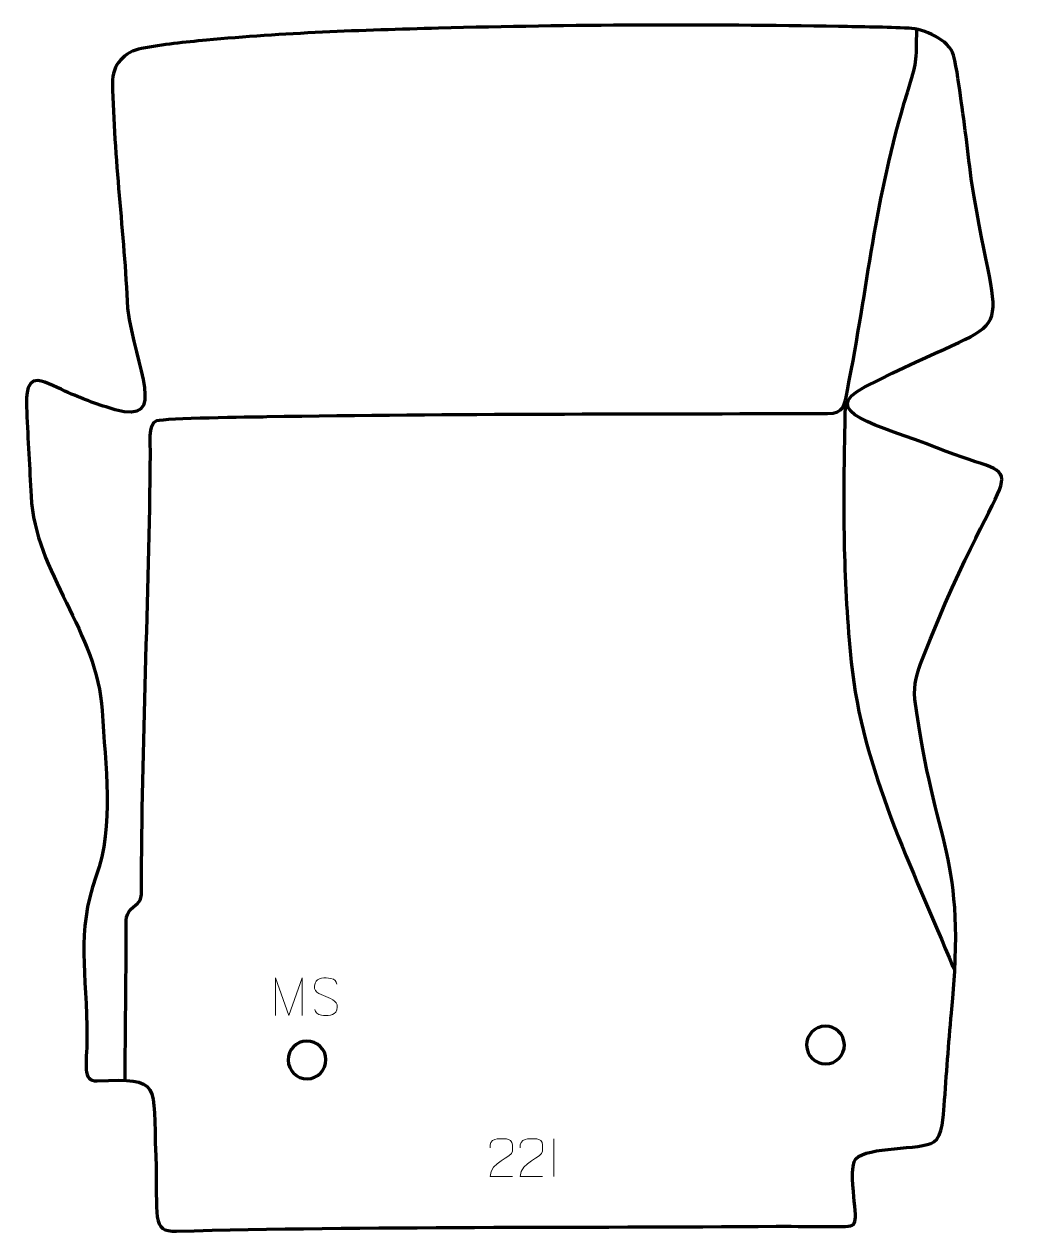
# Model space of a CAD drawing. Header units: millimetres. Extents: x -605 to 67, y 11 to 810.
import ezdxf

# ---------------------------------------------------------------- set-up
doc = ezdxf.new("R2010")
doc.units = ezdxf.units.MM
doc.header["$MEASUREMENT"] = 0
doc.layers.add('layer 2', color=7, linetype='Continuous')
doc.layers.add('layer 3', color=7, linetype='Continuous')

msp = doc.modelspace()

# ---------------------------------------------------------------- linework, layer by layer
at = {"layer": 'layer 2', "color": 142, "lineweight": 158}
for points, knots in [([(-537.9099, 110.8719), (-537.6332, 143.6162), (-537.2276, 176.4098), (-537.0821, 209.1488), (-537.0821, 209.1488), (-537.0582, 214.5351), (-538.2725, 219.9904), (-534.2038, 223.9119), (-534.2038, 223.9119), (-529.1536, 228.7795), (-527.0114, 228.2144), (-527.0076, 236.429), (-527.0076, 236.429), (-526.9254, 332.8683), (-521.9722, 429.097), (-521.0817, 525.4415), (-521.0817, 525.4415), (-521.0331, 530.7031), (-523.0283, 545.1934), (-516.7856, 547.296), (-516.7856, 547.296), (-511.364, 549.1221), (-454.3888, 549.7966), (-444.1715, 549.9696), (-444.1715, 549.9696), (-320.5482, 552.1016), (-196.9656, 551.6103), (-73.3406, 552.0923), (-73.3406, 552.0923), (-61.9076, 552.1377), (-62.0916, 557.5691), (-60.1231, 567.3662), (-60.1231, 567.3662), (-45.8631, 638.3321), (-42.8072, 690.5187), (-20.4074, 764.4361), (-20.4074, 764.4361), (-14.166, 785.0315), (-14.4163, 783.5682), (-14.2325, 806.7109)], [0, 0, 0, 0, 0.09090909, 0.09090909, 0.09090909, 0.09090909, 0.18181818, 0.18181818, 0.18181818, 0.18181818, 0.27272727, 0.27272727, 0.27272727, 0.27272727, 0.36363636, 0.36363636, 0.36363636, 0.36363636, 0.45454545, 0.45454545, 0.45454545, 0.45454545, 0.54545455, 0.54545455, 0.54545455, 0.54545455, 0.63636364, 0.63636364, 0.63636364, 0.63636364, 0.72727273, 0.72727273, 0.72727273, 0.72727273, 0.81818182, 0.81818182, 0.81818182, 0.81818182, 1, 1, 1, 1]), ([(-61.586, 557.5464), (-61.7199, 551.1767), (-61.8539, 544.8069), (-61.9879, 538.4372), (-61.9879, 538.4372), (-63.0938, 485.8589), (-62.7723, 439.8689), (-57.5305, 387.4342), (-57.5305, 387.4342), (-50.5262, 317.3664), (-16.8867, 250.6051), (9.7439, 185.9966), (9.7439, 185.9966), (9.7439, 185.9966), (10.2088, 184.8688), (10.2088, 184.8688)], [0, 0, 0, 0, 0.2, 0.2, 0.2, 0.2, 0.4, 0.4, 0.4, 0.4, 0.6, 0.6, 0.6, 0.6, 1, 1, 1, 1])]:
    msp.add_open_spline(points, degree=3, knots=knots, dxfattribs=at)
at = {"layer": 'layer 3', "color": 242, "lineweight": 158}
msp.add_open_spline([(23.6935, 695.3054), (42.3925, 587.9132), (54.5081, 623.296), (-48.4914, 569.5946), (-48.4914, 569.5946), (-80.6385, 552.8338), (-40.049, 544.7269), (-0.9625, 529.2598), (-0.9625, 529.2598), (67.2059, 502.2846), (46.9455, 536.1431), (-10.4388, 389.7637), (-10.4388, 389.7637), (-13.9181, 380.8885), (-16.4486, 372.8192), (-15.4763, 363.1554), (-15.4763, 363.1554), (-2.4332, 263.6539), (19.2371, 261.9882), (8.7702, 155.6463), (8.7702, 155.6463), (6.7592, 135.0016), (5.5373, 114.727), (3.9033, 94.1258), (3.9033, 94.1258), (3.3937, 87.7003), (3.0344, 74.034), (-2.9912, 70.1115), (-2.9912, 70.1115), (-11.4689, 64.5924), (-46.6711, 67.3945), (-54.5482, 58.9718), (-54.5482, 58.9718), (-58.2776, 54.9842), (-56.0601, 37.3125), (-55.5083, 30.9277), (-55.5083, 30.9277), (-53.8964, 12.1315), (-53.3539, 14.3964), (-71.8904, 14.3019), (-71.8904, 14.3019), (-84.9997, 14.2352), (-102.3428, 14.3722), (-107.2169, 14.3359), (-107.2169, 14.3359), (-234.129, 13.3921), (-379.939, 14.4209), (-503.8158, 11.1272), (-503.8158, 11.1272), (-520.9525, 10.6716), (-516.0814, 20.1692), (-517.6153, 60.9291), (-517.6153, 60.9291), (-519.4389, 109.3853), (-513.3919, 112.4172), (-556.41, 110.5745), (-556.41, 110.5745), (-566.4377, 110.1449), (-563.1686, 121.6053), (-563.1409, 138.6057), (-563.1409, 138.6057), (-563.0688, 182.7366), (-570.489, 208.2778), (-557.1489, 245.5135), (-557.1489, 245.5135), (-544.7126, 280.2264), (-551.0647, 318.8024), (-553.0661, 355.4518), (-553.0661, 355.4518), (-555.8884, 407.1321), (-597.6415, 446.8075), (-600.049, 497.4285), (-600.049, 497.4285), (-600.9599, 516.1183), (-602.2103, 534.6151), (-602.9335, 553.3461), (-602.9335, 553.3461), (-603.153, 559.0297), (-604.6297, 574.6085), (-595.4741, 573.7975), (-595.4741, 573.7975), (-590.7264, 573.3769), (-580.5017, 568.1052), (-575.6897, 565.9484), (-575.6897, 565.9484), (-575.6897, 565.9484), (-575.1238, 565.6947), (-575.1238, 565.6947), (-575.1238, 565.6947), (-564.9514, 561.2356), (-555.1861, 557.6437), (-544.5017, 554.5463), (-544.5017, 554.5463), (-508.747, 544.3264), (-531.3372, 581.6454), (-536.1836, 621.7424), (-536.1836, 621.7424), (-538.6005, 671.3716), (-545.2075, 721.0465), (-546.2208, 770.6586), (-546.2208, 770.6586), (-546.4656, 782.6472), (-538.4538, 791.3443), (-526.9476, 793.5228), (-526.9476, 793.5228), (-512.9169, 796.1793), (-498.2951, 797.6206), (-484.0738, 798.9726), (-484.0738, 798.9726), (-433.5651, 803.7651), (-381.1812, 805.5637), (-330.4483, 806.8978), (-330.4483, 806.8978), (-242.6315, 809.2069), (-153.7569, 809.5937), (-65.9096, 808.0735), (-65.9096, 808.0735), (-50.4478, 807.804), (-34.765, 807.5956), (-19.3267, 806.9187), (-19.3267, 806.9187), (-10.0567, 806.5122), (7.6129, 799.2233), (10.1855, 789.0177), (10.1855, 789.0177), (12.4439, 780.0586), (13.9248, 767.8812), (15.2281, 758.615), (15.2281, 758.615), (16.6939, 748.1924), (18.0698, 737.7371), (19.3586, 727.2903), (19.3586, 727.2903), (20.6628, 716.6933), (21.8856, 705.8188), (23.6935, 695.3054)], degree=3, knots=[0, 0, 0, 0, 0.02857143, 0.02857143, 0.02857143, 0.02857143, 0.05714286, 0.05714286, 0.05714286, 0.05714286, 0.08571429, 0.08571429, 0.08571429, 0.08571429, 0.11428571, 0.11428571, 0.11428571, 0.11428571, 0.14285714, 0.14285714, 0.14285714, 0.14285714, 0.17142857, 0.17142857, 0.17142857, 0.17142857, 0.2, 0.2, 0.2, 0.2, 0.22857143, 0.22857143, 0.22857143, 0.22857143, 0.25714286, 0.25714286, 0.25714286, 0.25714286, 0.28571429, 0.28571429, 0.28571429, 0.28571429, 0.31428571, 0.31428571, 0.31428571, 0.31428571, 0.34285714, 0.34285714, 0.34285714, 0.34285714, 0.37142857, 0.37142857, 0.37142857, 0.37142857, 0.4, 0.4, 0.4, 0.4, 0.42857143, 0.42857143, 0.42857143, 0.42857143, 0.45714286, 0.45714286, 0.45714286, 0.45714286, 0.48571429, 0.48571429, 0.48571429, 0.48571429, 0.51428571, 0.51428571, 0.51428571, 0.51428571, 0.54285714, 0.54285714, 0.54285714, 0.54285714, 0.57142857, 0.57142857, 0.57142857, 0.57142857, 0.6, 0.6, 0.6, 0.6, 0.62857143, 0.62857143, 0.62857143, 0.62857143, 0.65714286, 0.65714286, 0.65714286, 0.65714286, 0.68571429, 0.68571429, 0.68571429, 0.68571429, 0.71428571, 0.71428571, 0.71428571, 0.71428571, 0.74285714, 0.74285714, 0.74285714, 0.74285714, 0.77142857, 0.77142857, 0.77142857, 0.77142857, 0.8, 0.8, 0.8, 0.8, 0.82857143, 0.82857143, 0.82857143, 0.82857143, 0.85714286, 0.85714286, 0.85714286, 0.85714286, 0.88571429, 0.88571429, 0.88571429, 0.88571429, 0.91428571, 0.91428571, 0.91428571, 0.91428571, 0.94285714, 0.94285714, 0.94285714, 0.94285714, 1, 1, 1, 1], dxfattribs=at)
at = {"layer": 'layer 3', "color": 250, "lineweight": 9}
for points, knots in [([(-438.4744, 153.7242), (-438.4744, 153.7242), (-438.4744, 178.6821), (-438.4744, 178.6821), (-438.4744, 178.6821), (-438.4744, 178.6821), (-429.5493, 153.7242), (-429.5493, 153.7242), (-429.5493, 153.7242), (-429.5493, 153.7242), (-420.7894, 178.6816), (-420.7894, 178.6816), (-420.7894, 178.6816), (-420.7894, 178.6816), (-420.7894, 153.7242), (-420.7894, 153.7242)], [0, 0, 0, 0, 0.2, 0.2, 0.2, 0.2, 0.4, 0.4, 0.4, 0.4, 0.6, 0.6, 0.6, 0.6, 1, 1, 1, 1]), ([(-405.0822, 166.3741), (-409.3305, 167.8445), (-414.2386, 169.6403), (-412.2335, 175.1606), (-412.2335, 175.1606), (-410.73, 179.3005), (-405.5164, 178.912), (-401.9128, 178.3109), (-401.9128, 178.3109), (-399.0522, 177.8337), (-398.1875, 176.6205), (-397.8769, 174.5364)], [0, 0, 0, 0, 0.25, 0.25, 0.25, 0.25, 0.5, 0.5, 0.5, 0.5, 1, 1, 1, 1]), ([(-405.0822, 166.374), (-401.0636, 164.7273), (-396.0341, 162.839), (-397.8681, 157.4787), (-397.8681, 157.4787), (-399.3279, 153.2123), (-404.2387, 153.469), (-407.9648, 154.0237), (-407.9648, 154.0237), (-410.7148, 154.4335), (-411.9357, 155.647), (-412.3137, 157.7592)], [0, 0, 0, 0, 0.25, 0.25, 0.25, 0.25, 0.5, 0.5, 0.5, 0.5, 1, 1, 1, 1]), ([(-281.6925, 47.1782), (-286.6069, 47.1785), (-291.5213, 47.1785), (-296.4354, 47.1782), (-296.4354, 47.1782), (-296.4354, 57.1105), (-281.7844, 59.7517), (-281.6925, 64.062), (-281.6925, 64.062), (-281.6928, 65.4861), (-281.6928, 66.9098), (-281.6925, 68.3331), (-281.6925, 68.3331), (-281.7094, 70.4102), (-283.8322, 72.135), (-285.5032, 72.1523), (-285.5032, 72.1523), (-287.5764, 72.1519), (-289.6493, 72.1519), (-291.7217, 72.1523), (-291.7217, 72.1523), (-293.5438, 72.1688), (-296.3685, 70.3767), (-296.4354, 68.2831), (-296.4354, 68.2831), (-296.4354, 68.2831), (-296.4354, 66.2283), (-296.4354, 66.2283)], [0, 0, 0, 0, 0.125, 0.125, 0.125, 0.125, 0.25, 0.25, 0.25, 0.25, 0.375, 0.375, 0.375, 0.375, 0.5, 0.5, 0.5, 0.5, 0.625, 0.625, 0.625, 0.625, 0.75, 0.75, 0.75, 0.75, 1, 1, 1, 1]), ([(-261.6925, 47.1782), (-266.6069, 47.1785), (-271.5213, 47.1785), (-276.4354, 47.1782), (-276.4354, 47.1782), (-276.4354, 57.1105), (-261.7844, 59.7517), (-261.6925, 64.062), (-261.6925, 64.062), (-261.6928, 65.4861), (-261.6928, 66.9098), (-261.6925, 68.3331), (-261.6925, 68.3331), (-261.7094, 70.4102), (-263.8322, 72.135), (-265.5032, 72.1523), (-265.5032, 72.1523), (-267.5764, 72.1519), (-269.6493, 72.1519), (-271.7217, 72.1523), (-271.7217, 72.1523), (-273.5438, 72.1688), (-276.3685, 70.3767), (-276.4354, 68.2831), (-276.4354, 68.2831), (-276.4354, 68.2831), (-276.4354, 66.2283), (-276.4354, 66.2283)], [0, 0, 0, 0, 0.125, 0.125, 0.125, 0.125, 0.25, 0.25, 0.25, 0.25, 0.375, 0.375, 0.375, 0.375, 0.5, 0.5, 0.5, 0.5, 0.625, 0.625, 0.625, 0.625, 0.75, 0.75, 0.75, 0.75, 1, 1, 1, 1])]:
    msp.add_open_spline(points, degree=3, knots=knots, dxfattribs=at)
at = {"layer": 'layer 3', "color": 250, "lineweight": 200}
for points in [[(-74.4243, 121.7373), (-81.3273, 121.6463), (-86.997, 127.1685), (-87.088, 134.0714), (-87.088, 134.0714), (-87.179, 140.9743), (-81.6569, 146.6441), (-74.7539, 146.7351), (-74.7539, 146.7351), (-67.8509, 146.8261), (-62.1812, 141.3039), (-62.0902, 134.401), (-62.0902, 134.401), (-61.9992, 127.4981), (-67.5213, 121.8283), (-74.4243, 121.7373)], [(-417.3574, 111.9232), (-424.2604, 111.8322), (-429.9301, 117.3544), (-430.0211, 124.2573), (-430.0211, 124.2573), (-430.1122, 131.1603), (-424.59, 136.83), (-417.687, 136.9211), (-417.687, 136.9211), (-410.7841, 137.0121), (-405.1143, 131.4899), (-405.0233, 124.5869), (-405.0233, 124.5869), (-404.9323, 117.684), (-410.4545, 112.0142), (-417.3574, 111.9232)]]:
    msp.add_open_spline(points, degree=3, knots=[0, 0, 0, 0, 0.2, 0.2, 0.2, 0.2, 0.4, 0.4, 0.4, 0.4, 0.6, 0.6, 0.6, 0.6, 1, 1, 1, 1], dxfattribs=at)
at = {"layer": 'layer 3', "color": 250, "lineweight": 9}
msp.add_open_spline([(-254.2012, 72.1523), (-254.2012, 72.1523), (-254.2012, 47.1782), (-254.2012, 47.1782)], degree=3, dxfattribs=at)

doc.saveas('drawing.dxf')
